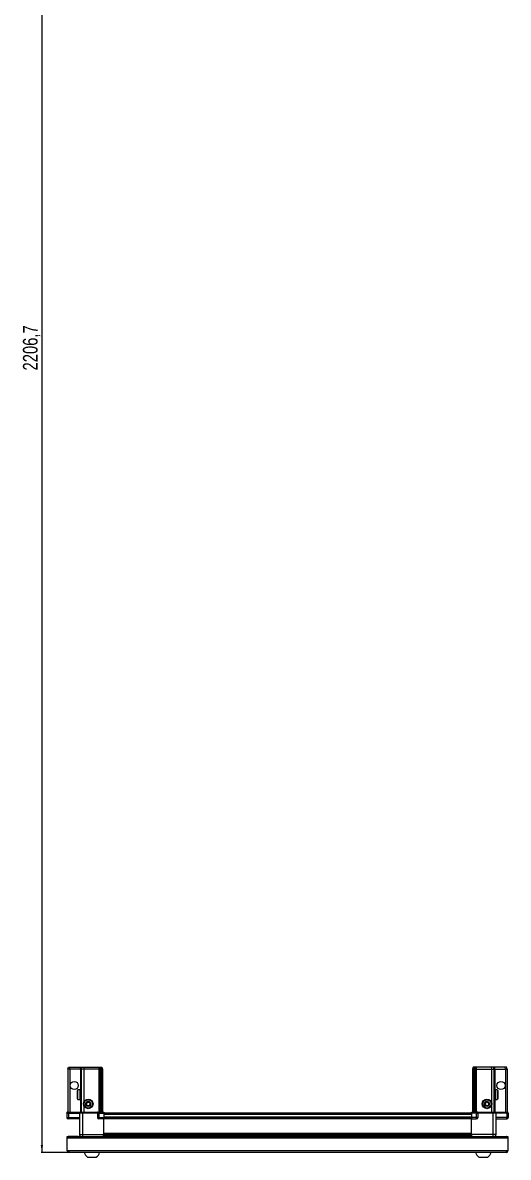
# Model space of a CAD drawing. Header units: millimetres. Extents: x 899 to 4715, y -1176 to 1908.
# Drawn here: x 963 to 1623, y -1176 to 366 of the extents above; entities that cross this region are included whole.
import ezdxf

# ---------------------------------------------------------------- set-up
doc = ezdxf.new("R2010")
doc.units = ezdxf.units.MM
doc.layers.add('FORMAT', color=7, linetype='Continuous')
doc.styles.add('SLDTEXTSTYLE0', font='TXT', dxfattribs={"width": 0.75})
doc.dimstyles.new('SLDDIMSTYLE0', dxfattribs={"dimtxt": 20, "dimasz": 10, "dimexe": 0, "dimexo": 0.0625, "dimgap": 5, "dimtad": 2, "dimdec": 1, "dimrnd": 1e-09, "dimzin": 12, "dimdsep": 46, "dimtxsty": 'SLDTEXTSTYLE0', "dimsah": 1, "dimcen": 0.09, "dimadec": 0, "dimazin": 3, "dimtfac": 1, "dimtofl": 0, "dimtmove": 0, "dimatfit": 3, "dimfxl": 0, "dimfrac": 2, "dimtolj": 1, "dimtzin": 12, "dimarcsym": 0})

# ---------------------------------------------------------------- blocks, each defined once
blk = doc.blocks.new('_D_8')
at = {"layer": 'FORMAT'}
for p, q in [((1108.5, 1037.4), (988.5, 1037.4)), ((989.5, 1037.4), (989.5, -1169.3)), ((1026.1, -1169.3), (988.5, -1169.3))]:
    blk.add_line(p, q, dxfattribs=at)
for points in [[(989.5, 1037.4), (987.9, 1027.4), (991, 1027.4)], [(989.5, -1169.3), (991, -1159.3), (987.9, -1159.3)]]:
    blk.add_solid(points, dxfattribs=at)
at = {"layer": 'FORMAT', "insert": (963.7, -106.6), "char_height": 20, "attachment_point": 1, "rotation": 90, "style": 'SLDTEXTSTYLE0'}
blk.add_mtext('2206,7', dxfattribs=at)

msp = doc.modelspace()

# ---------------------------------------------------------------- linework, layer by layer
at = {"color": 7, "linetype": 'Continuous', "lineweight": 25}
for p, q in [((1024.97, -1056.32), (1025.77, -1053.32)), ((1027.47, -1056.32), (1024.97, -1056.32)), ((1024.97, -1056.32), (1024.97, -1114.62)), ((1025.77, -1053.32), (1027.63, -1053.32)), ((1027.47, -1056.32), (1027.63, -1053.32)), ((1041.97, -1056.32), (1027.47, -1056.32)), ((1027.47, -1056.32), (1027.47, -1114.62)), ((1027.63, -1053.32), (1041.97, -1053.32)), ((1041.97, -1053.32), (1043.77, -1053.32)), ((1042.97, -1056.32), (1041.97, -1056.32)), ((1042.97, -1056.32), (1043.77, -1053.32)), ((1046.47, -1056.32), (1042.97, -1056.32)), ((1042.97, -1056.32), (1042.97, -1114.62)), ((1043.77, -1053.32), (1046.8, -1053.32)), ((1046.8, -1053.32), (1046.47, -1056.32)), ((1066.97, -1056.32), (1046.47, -1056.32)), ((1046.47, -1056.32), (1046.47, -1100.82)), ((1046.8, -1053.32), (1066.97, -1053.32)), ((1066.97, -1053.32), (1068.77, -1053.32)), ((1067.97, -1056.32), (1066.97, -1056.32)), ((1068.77, -1053.32), (1067.97, -1056.32)), ((1068.97, -1056.32), (1067.97, -1056.32)), ((1067.97, -1056.32), (1067.97, -1114.62)), ((1068.77, -1053.32), (1069.51, -1053.32)), ((1069.51, -1053.32), (1068.97, -1056.32)), ((1070.47, -1056.32), (1068.97, -1056.32)), ((1068.97, -1056.32), (1068.97, -1114.62)), ((1069.51, -1053.32), (1070.02, -1053.32)), ((1070.02, -1053.32), (1071.17, -1053.32)), ((1070.02, -1053.32), (1070.47, -1056.32)), ((1071.97, -1056.32), (1070.47, -1056.32)), ((1070.47, -1056.32), (1070.47, -1114.62)), ((1071.17, -1053.32), (1071.97, -1056.32)), ((1071.97, -1056.32), (1071.97, -1114.62)), ((1575.77, -1053.32), (1574.97, -1056.32)), ((1574.97, -1056.32), (1576.47, -1056.32)), ((1574.97, -1056.32), (1574.97, -1114.62)), ((1576.93, -1053.32), (1575.77, -1053.32)), ((1576.93, -1053.32), (1576.47, -1056.32)), ((1576.47, -1056.32), (1577.97, -1056.32)), ((1576.47, -1056.32), (1576.47, -1114.62)), ((1577.43, -1053.32), (1576.93, -1053.32)), ((1577.43, -1053.32), (1577.97, -1056.32)), ((1578.17, -1053.32), (1577.43, -1053.32)), ((1577.97, -1056.32), (1578.97, -1056.32)), ((1577.97, -1056.32), (1577.97, -1114.62)), ((1578.17, -1053.32), (1578.97, -1056.32)), ((1579.97, -1053.32), (1578.17, -1053.32)), ((1578.97, -1056.32), (1578.97, -1114.62)), ((1578.97, -1056.32), (1579.97, -1056.32)), ((1600.14, -1053.32), (1579.97, -1053.32)), ((1579.97, -1056.32), (1600.47, -1056.32)), ((1600.14, -1053.32), (1600.47, -1056.32)), ((1603.17, -1053.32), (1600.14, -1053.32)), ((1600.47, -1056.32), (1600.47, -1100.82)), ((1600.47, -1056.32), (1603.97, -1056.32)), ((1603.97, -1056.32), (1603.17, -1053.32)), ((1604.97, -1053.32), (1603.17, -1053.32)), ((1603.97, -1056.32), (1603.97, -1114.62)), ((1603.97, -1056.32), (1604.97, -1056.32)), ((1619.32, -1053.32), (1604.97, -1053.32)), ((1604.97, -1056.32), (1619.47, -1056.32)), ((1619.47, -1056.32), (1619.32, -1053.32)), ((1621.17, -1053.32), (1619.32, -1053.32)), ((1619.47, -1056.32), (1621.97, -1056.32)), ((1619.47, -1056.32), (1619.47, -1114.62)), ((1621.97, -1056.32), (1621.17, -1053.32)), ((1621.97, -1056.32), (1621.97, -1114.62)), ((1037.77, -1096.52), (1037.77, -1085.12)), ((1040.97, -1084.32), (1038.57, -1084.32)), ((1040.97, -1084.32), (1040.97, -1084.33)), ((1040.97, -1084.33), (1041.47, -1084.33)), ((1040.97, -1084.52), (1041.47, -1084.52)), ((1040.97, -1084.52), (1040.97, -1084.73)), ((1040.97, -1084.73), (1041.47, -1084.73)), ((1040.97, -1085.31), (1041.47, -1085.31)), ((1040.97, -1085.31), (1040.97, -1085.74)), ((1040.97, -1085.74), (1041.47, -1085.74)), ((1040.97, -1086.64), (1041.47, -1086.64)), ((1040.97, -1086.64), (1040.97, -1087.24)), ((1040.97, -1087.24), (1041.47, -1087.24)), ((1040.97, -1088.39), (1041.47, -1088.39)), ((1040.97, -1088.39), (1040.97, -1089.09)), ((1040.97, -1089.09), (1041.47, -1089.09)), ((1040.97, -1090.37), (1041.47, -1090.37)), ((1040.97, -1090.37), (1040.97, -1091.11)), ((1040.97, -1090.52), (1041.47, -1090.52)), ((1040.97, -1091.02), (1041.47, -1091.02)), ((1040.97, -1091.11), (1041.47, -1091.11)), ((1040.97, -1092.4), (1041.47, -1092.4)), ((1040.97, -1092.4), (1040.97, -1093.1)), ((1040.97, -1093.1), (1041.47, -1093.1)), ((1040.97, -1094.27), (1041.47, -1094.27)), ((1040.97, -1094.27), (1040.97, -1094.87)), ((1041.47, -1084.52), (1041.47, -1084.33)), ((1041.47, -1084.73), (1041.47, -1084.52)), ((1041.47, -1085.31), (1041.47, -1084.73)), ((1041.47, -1085.74), (1041.47, -1085.31)), ((1041.47, -1086.64), (1041.47, -1085.74)), ((1041.57, -1086.42), (1041.47, -1086.42)), ((1041.47, -1087.24), (1041.47, -1086.64)), ((1041.47, -1088.39), (1041.47, -1087.24)), ((1041.47, -1089.09), (1041.47, -1088.39)), ((1041.47, -1090.37), (1041.47, -1089.09)), ((1041.47, -1090.52), (1041.47, -1090.37)), ((1041.47, -1091.11), (1041.47, -1091.02)), ((1041.47, -1092.4), (1041.47, -1091.11)), ((1041.47, -1093.1), (1041.47, -1092.4)), ((1041.47, -1094.27), (1041.47, -1093.1)), ((1041.47, -1094.87), (1041.47, -1094.27)), ((1041.57, -1095.22), (1041.57, -1086.42)), ((1042.45, -1087.51), (1041.97, -1086.82)), ((1041.97, -1094.82), (1041.97, -1086.82)), ((1041.97, -1094.82), (1042.45, -1094.13)), ((1042.94, -1086.82), (1042.45, -1087.51)), ((1042.45, -1094.13), (1042.45, -1087.51)), ((1042.45, -1094.13), (1042.94, -1094.82)), ((1042.97, -1086.82), (1042.94, -1086.82)), ((1042.94, -1094.82), (1042.94, -1086.82)), ((1604, -1086.82), (1603.97, -1086.82)), ((1604.49, -1087.51), (1604, -1086.82)), ((1604, -1086.82), (1604, -1094.82)), ((1604, -1094.82), (1604.49, -1094.13)), ((1604.97, -1086.82), (1604.49, -1087.51)), ((1604.49, -1087.51), (1604.49, -1094.13)), ((1604.49, -1094.13), (1604.97, -1094.82)), ((1604.97, -1086.82), (1604.97, -1094.82)), ((1605.47, -1086.42), (1605.37, -1086.42)), ((1605.37, -1086.42), (1605.37, -1095.22)), ((1608.37, -1084.32), (1605.47, -1084.32)), ((1605.97, -1084.32), (1605.47, -1084.32)), ((1605.47, -1084.32), (1605.47, -1084.37)), ((1605.47, -1084.37), (1605.47, -1084.66)), ((1605.97, -1084.37), (1605.47, -1084.37)), ((1605.97, -1084.66), (1605.47, -1084.66)), ((1605.47, -1084.66), (1605.47, -1084.93)), ((1605.97, -1084.93), (1605.47, -1084.93)), ((1605.47, -1084.93), (1605.47, -1085.59)), ((1605.97, -1085.59), (1605.47, -1085.59)), ((1605.47, -1085.59), (1605.47, -1086.07)), ((1605.47, -1086.07), (1605.47, -1087.04)), ((1605.97, -1086.07), (1605.47, -1086.07)), ((1605.97, -1087.04), (1605.47, -1087.04)), ((1605.47, -1087.04), (1605.47, -1087.67)), ((1605.47, -1087.67), (1605.47, -1088.86)), ((1605.97, -1087.67), (1605.47, -1087.67)), ((1605.97, -1088.86), (1605.47, -1088.86)), ((1605.47, -1088.86), (1605.47, -1089.49)), ((1605.97, -1089.49), (1605.47, -1089.49)), ((1605.47, -1089.58), (1605.47, -1090.87)), ((1605.97, -1089.58), (1605.47, -1089.58)), ((1605.97, -1090.87), (1605.47, -1090.87)), ((1605.97, -1091.36), (1605.47, -1091.36)), ((1605.47, -1091.36), (1605.47, -1091.61)), ((1605.47, -1091.61), (1605.47, -1092.88)), ((1605.97, -1091.61), (1605.47, -1091.61)), ((1605.97, -1092.88), (1605.47, -1092.88)), ((1605.47, -1092.88), (1605.47, -1093.56)), ((1605.47, -1093.56), (1605.47, -1094.68)), ((1605.97, -1093.56), (1605.47, -1093.56)), ((1605.97, -1094.68), (1605.47, -1094.68)), ((1605.47, -1094.68), (1605.47, -1095.25)), ((1605.97, -1084.37), (1605.97, -1084.32)), ((1605.97, -1084.93), (1605.97, -1084.66)), ((1605.97, -1086.07), (1605.97, -1085.59)), ((1605.97, -1087.67), (1605.97, -1087.04)), ((1605.97, -1089.58), (1605.97, -1088.86)), ((1605.97, -1091.61), (1605.97, -1090.87)), ((1605.97, -1093.56), (1605.97, -1092.88)), ((1605.97, -1095.25), (1605.97, -1094.68)), ((1609.17, -1085.12), (1609.17, -1096.52)), ((1038.57, -1097.32), (1040.97, -1097.32)), ((1040.97, -1094.87), (1041.47, -1094.87)), ((1040.97, -1095.8), (1041.47, -1095.8)), ((1040.97, -1095.8), (1040.97, -1096.24)), ((1040.97, -1096.24), (1041.47, -1096.24)), ((1040.97, -1096.85), (1041.47, -1096.85)), ((1040.97, -1096.85), (1040.97, -1097.09)), ((1040.97, -1097.09), (1041.47, -1097.09)), ((1040.97, -1097.31), (1041.47, -1097.31)), ((1040.97, -1097.31), (1040.97, -1097.32)), ((1040.97, -1097.32), (1041.47, -1097.32)), ((1041.47, -1095.8), (1041.47, -1094.87)), ((1041.47, -1095.22), (1041.57, -1095.22)), ((1041.47, -1096.24), (1041.47, -1095.8)), ((1041.47, -1096.85), (1041.47, -1096.24)), ((1041.47, -1097.09), (1041.47, -1096.85)), ((1041.47, -1097.31), (1041.47, -1097.09)), ((1041.47, -1097.32), (1041.47, -1097.31)), ((1042.94, -1094.82), (1042.97, -1094.82)), ((1046.47, -1105.82), (1046.47, -1114.62)), ((1600.47, -1105.82), (1600.47, -1114.62)), ((1603.97, -1094.82), (1604, -1094.82)), ((1605.37, -1095.22), (1605.47, -1095.22)), ((1605.47, -1095.25), (1605.47, -1096.11)), ((1605.97, -1095.25), (1605.47, -1095.25)), ((1605.97, -1096.11), (1605.47, -1096.11)), ((1605.47, -1096.11), (1605.47, -1096.51)), ((1605.47, -1096.51), (1605.47, -1097.02)), ((1605.97, -1096.51), (1605.47, -1096.51)), ((1605.97, -1097.02), (1605.47, -1097.02)), ((1605.47, -1097.02), (1605.47, -1097.2)), ((1605.47, -1097.2), (1605.47, -1097.32)), ((1605.97, -1097.2), (1605.47, -1097.2)), ((1605.47, -1097.32), (1608.37, -1097.32)), ((1605.97, -1096.51), (1605.97, -1096.11)), ((1605.97, -1097.2), (1605.97, -1097.02)), ((1023.97, -1114.62), (1023.47, -1115.49)), ((1023.47, -1115.82), (1023.47, -1115.49)), ((1023.47, -1115.82), (1025.47, -1115.82)), ((1023.47, -1115.82), (1023.47, -1121.82)), ((1025.47, -1114.62), (1023.97, -1114.62)), ((1025.47, -1114.62), (1040.27, -1114.62)), ((1040.27, -1115.82), (1025.47, -1115.82)), ((1025.47, -1115.82), (1040.27, -1115.82)), ((1040.47, -1123.82), (1025.47, -1123.82)), ((1040.27, -1114.62), (1040.47, -1114.62)), ((1040.47, -1115.82), (1040.27, -1115.82)), ((1040.47, -1115.82), (1040.47, -1114.62)), ((1040.47, -1114.62), (1044.47, -1114.62)), ((1044.47, -1115.82), (1040.47, -1115.82)), ((1040.47, -1115.82), (1040.47, -1144.82)), ((1044.47, -1114.62), (1064.77, -1114.62)), ((1064.77, -1115.82), (1044.47, -1115.82)), ((1064.77, -1114.62), (1064.97, -1114.62)), ((1064.97, -1115.82), (1064.77, -1115.82)), ((1064.97, -1115.82), (1064.97, -1114.62)), ((1065.65, -1114.62), (1064.97, -1114.62)), ((1064.97, -1115.82), (1066.97, -1115.82)), ((1064.97, -1115.82), (1064.97, -1121.82)), ((1065.65, -1114.62), (1073.47, -1114.62)), ((1073.47, -1115.49), (1066.97, -1115.49)), ((1073.47, -1115.82), (1066.97, -1115.82)), ((1066.97, -1115.82), (1073.47, -1115.82)), ((1073.47, -1123.82), (1066.97, -1123.82)), ((1073.47, -1114.62), (1073.47, -1115.49)), ((1073.47, -1115.49), (1073.47, -1115.49)), ((1073.47, -1115.82), (1073.47, -1115.49)), ((1073.47, -1115.82), (1073.47, -1115.82)), ((1073.47, -1115.82), (1073.47, -1121.82)), ((1573.47, -1115.97), (1073.47, -1115.97)), ((1073.47, -1121.82), (1073.47, -1123.82)), ((1573.47, -1123.17), (1073.47, -1123.17)), ((1073.47, -1144.82), (1073.47, -1123.82)), ((1573.47, -1114.62), (1581.29, -1114.62)), ((1573.47, -1115.49), (1573.47, -1114.62)), ((1573.47, -1115.82), (1573.47, -1115.49)), ((1579.97, -1115.49), (1573.47, -1115.49)), ((1579.97, -1115.82), (1573.47, -1115.82)), ((1573.47, -1115.82), (1573.47, -1121.82)), ((1573.47, -1121.82), (1573.47, -1123.82)), ((1573.47, -1123.82), (1579.97, -1123.82)), ((1573.47, -1144.82), (1573.47, -1123.82)), ((1579.97, -1115.82), (1581.97, -1115.82)), ((1581.97, -1115.82), (1579.97, -1115.82)), ((1581.97, -1114.62), (1581.29, -1114.62)), ((1581.97, -1115.82), (1581.97, -1114.62)), ((1581.97, -1114.62), (1582.17, -1114.62)), ((1582.17, -1115.82), (1581.97, -1115.82)), ((1581.97, -1115.82), (1581.97, -1121.82)), ((1582.17, -1114.62), (1602.47, -1114.62)), ((1602.47, -1115.82), (1582.17, -1115.82)), ((1602.47, -1114.62), (1606.47, -1114.62)), ((1606.47, -1115.82), (1602.47, -1115.82)), ((1606.47, -1115.82), (1606.47, -1114.62)), ((1606.47, -1114.62), (1606.67, -1114.62)), ((1606.67, -1115.82), (1606.47, -1115.82)), ((1606.47, -1115.82), (1606.47, -1144.82)), ((1606.47, -1123.82), (1621.47, -1123.82)), ((1606.67, -1114.62), (1621.47, -1114.62)), ((1621.47, -1115.82), (1606.67, -1115.82)), ((1622.97, -1114.62), (1621.47, -1114.62)), ((1621.47, -1115.82), (1623.47, -1115.82)), ((1623.47, -1115.49), (1622.97, -1114.62)), ((1623.47, -1115.49), (1622.97, -1114.62)), ((1623.47, -1115.82), (1623.47, -1115.49)), ((1623.47, -1115.82), (1623.47, -1115.49)), ((1623.47, -1115.82), (1623.47, -1115.82)), ((1623.47, -1115.82), (1623.47, -1121.82)), ((1023.97, -1147.82), (1622.97, -1147.82)), ((1023.97, -1149.92), (1023.97, -1147.82)), ((1023.97, -1167.22), (1023.97, -1149.92)), ((1038.97, -1147.72), (1026.07, -1147.72)), ((1038.97, -1147.72), (1038.97, -1147.82)), ((1073.32, -1147.82), (1073.32, -1144.82)), ((1073.47, -1145.85), (1573.47, -1145.85)), ((1073.47, -1145.88), (1573.47, -1145.88)), ((1097.35, -1147.67), (1073.47, -1147.67)), ((1091.97, -1147.82), (1091.97, -1147.67)), ((1092.01, -1147.82), (1092.01, -1147.67)), ((1092.28, -1147.82), (1092.28, -1147.67)), ((1092.54, -1147.82), (1092.54, -1147.67)), ((1093.19, -1147.82), (1093.19, -1147.67)), ((1093.66, -1147.82), (1093.66, -1147.67)), ((1094.62, -1147.82), (1094.62, -1147.67)), ((1095.24, -1147.82), (1095.24, -1147.67)), ((1096.43, -1147.82), (1096.43, -1147.67)), ((1097.09, -1147.82), (1097.09, -1147.67)), ((1097.14, -1147.82), (1097.14, -1147.67)), ((1098.44, -1147.67), (1097.35, -1147.67)), ((1099.17, -1147.67), (1098.44, -1147.67)), ((1098.44, -1147.82), (1098.44, -1147.67)), ((1098.44, -1147.67), (1098.44, -1147.67)), ((1098.45, -1147.82), (1098.45, -1147.67)), ((1098.95, -1147.82), (1098.95, -1147.67)), ((1099.17, -1147.82), (1099.17, -1147.67)), ((1099.59, -1147.67), (1099.17, -1147.67)), ((1099.17, -1147.67), (1099.17, -1147.67)), ((1547.35, -1147.67), (1099.59, -1147.67)), ((1100.45, -1147.82), (1100.45, -1147.67)), ((1101.14, -1147.82), (1101.14, -1147.67)), ((1102.26, -1147.82), (1102.26, -1147.67)), ((1102.84, -1147.82), (1102.84, -1147.67)), ((1103.71, -1147.82), (1103.71, -1147.67)), ((1104.11, -1147.82), (1104.11, -1147.67)), ((1104.64, -1147.82), (1104.64, -1147.67)), ((1104.83, -1147.82), (1104.83, -1147.67)), ((1104.97, -1147.82), (1104.97, -1147.67)), ((1541.97, -1147.82), (1541.97, -1147.67)), ((1542.14, -1147.82), (1542.14, -1147.67)), ((1542.35, -1147.82), (1542.35, -1147.67)), ((1542.91, -1147.82), (1542.91, -1147.67)), ((1543.33, -1147.82), (1543.33, -1147.67)), ((1544.23, -1147.82), (1544.23, -1147.67)), ((1544.82, -1147.82), (1544.82, -1147.67)), ((1545.96, -1147.82), (1545.96, -1147.67)), ((1546.66, -1147.82), (1546.66, -1147.67)), ((1547.93, -1147.67), (1547.35, -1147.67)), ((1547.93, -1147.82), (1547.93, -1147.67)), ((1547.94, -1147.67), (1547.93, -1147.67)), ((1548.67, -1147.67), (1547.94, -1147.67)), ((1548.11, -1147.82), (1548.11, -1147.67)), ((1548.61, -1147.82), (1548.61, -1147.67)), ((1548.67, -1147.82), (1548.67, -1147.67)), ((1549.59, -1147.67), (1548.67, -1147.67)), ((1548.67, -1147.67), (1548.67, -1147.67)), ((1573.47, -1147.67), (1549.59, -1147.67)), ((1549.96, -1147.82), (1549.96, -1147.67)), ((1550.67, -1147.82), (1550.67, -1147.67)), ((1551.84, -1147.82), (1551.84, -1147.67)), ((1552.45, -1147.82), (1552.45, -1147.67)), ((1553.4, -1147.82), (1553.4, -1147.67)), ((1553.85, -1147.82), (1553.85, -1147.67)), ((1554.47, -1147.82), (1554.47, -1147.67)), ((1554.71, -1147.82), (1554.71, -1147.67)), ((1554.95, -1147.82), (1554.95, -1147.67)), ((1554.97, -1147.82), (1554.97, -1147.67)), ((1607.97, -1147.72), (1607.97, -1147.82)), ((1607.97, -1147.72), (1620.87, -1147.72)), ((1622.97, -1147.82), (1622.97, -1149.92)), ((1622.97, -1149.92), (1622.97, -1167.22)), ((1026.07, -1167.22), (1023.97, -1167.22)), ((1026.07, -1167.22), (1026.07, -1169.32)), ((1620.87, -1169.32), (1026.07, -1169.32)), ((1622.97, -1167.22), (1620.87, -1167.22)), ((1620.87, -1169.32), (1620.87, -1167.22)), ((1051.47, -1175.92), (1063.47, -1175.92)), ((1583.47, -1175.92), (1595.47, -1175.92))]:
    msp.add_line(p, q, dxfattribs=at)
at = {"color": 8, "linetype": 'Continuous', "lineweight": 18}
for p, q in [((1041.97, -1056.32), (1041.97, -1053.32)), ((1041.97, -1056.32), (1041.97, -1086.82)), ((1066.97, -1053.32), (1066.97, -1056.32)), ((1066.97, -1056.32), (1066.97, -1114.62)), ((1579.97, -1053.32), (1579.97, -1056.32)), ((1579.97, -1056.32), (1579.97, -1114.62)), ((1604.97, -1056.32), (1604.97, -1053.32)), ((1604.97, -1056.32), (1604.97, -1086.82)), ((1038.57, -1097.32), (1038.57, -1084.32)), ((1608.37, -1084.32), (1608.37, -1097.32)), ((1041.97, -1094.82), (1041.97, -1114.62)), ((1604.97, -1094.82), (1604.97, -1114.62)), ((1023.47, -1121.82), (1025.47, -1121.82)), ((1025.47, -1115.82), (1025.47, -1114.62)), ((1025.47, -1115.82), (1025.47, -1121.82)), ((1025.47, -1121.82), (1040.47, -1121.82)), ((1025.47, -1123.82), (1025.47, -1121.82)), ((1040.27, -1115.82), (1040.27, -1114.62)), ((1044.47, -1115.82), (1044.47, -1114.62)), ((1044.47, -1115.82), (1044.47, -1144.82)), ((1064.77, -1115.82), (1064.77, -1114.62)), ((1064.97, -1121.82), (1066.97, -1121.82)), ((1066.97, -1115.82), (1066.97, -1115.49)), ((1066.97, -1115.82), (1066.97, -1121.82)), ((1066.97, -1121.82), (1073.47, -1121.82)), ((1066.97, -1121.82), (1066.97, -1123.82)), ((1073.47, -1115.82), (1073.47, -1115.49)), ((1573.47, -1117.97), (1073.47, -1117.97)), ((1573.47, -1121.17), (1073.47, -1121.17)), ((1573.47, -1123.82), (1073.47, -1123.82)), ((1579.97, -1121.82), (1573.47, -1121.82)), ((1579.97, -1115.82), (1579.97, -1115.49)), ((1579.97, -1115.82), (1579.97, -1121.82)), ((1581.97, -1121.82), (1579.97, -1121.82)), ((1579.97, -1121.82), (1579.97, -1123.82)), ((1582.17, -1114.62), (1582.17, -1115.82)), ((1602.47, -1115.82), (1602.47, -1114.62)), ((1602.47, -1115.82), (1602.47, -1144.82)), ((1621.47, -1121.82), (1606.47, -1121.82)), ((1606.67, -1114.62), (1606.67, -1115.82)), ((1621.47, -1115.82), (1621.47, -1114.62)), ((1621.47, -1115.82), (1621.47, -1121.82)), ((1623.47, -1121.82), (1621.47, -1121.82)), ((1621.47, -1123.82), (1621.47, -1121.82)), ((1622.97, -1149.92), (1023.97, -1149.92)), ((1026.07, -1147.82), (1026.07, -1147.72)), ((1044.47, -1144.82), (1073.47, -1144.82)), ((1073.47, -1143.23), (1573.47, -1143.23)), ((1573.47, -1144.64), (1073.47, -1144.64)), ((1073.47, -1147.09), (1573.47, -1147.09)), ((1602.47, -1144.82), (1573.47, -1144.82)), ((1620.87, -1147.82), (1620.87, -1147.72)), ((1620.87, -1167.22), (1026.07, -1167.22))]:
    msp.add_line(p, q, dxfattribs=at)
at = {"color": 7, "linetype": 'Continuous', "lineweight": 25, "flags": 128}
for points in [[(1026.07, -1147.72), (1025.66, -1147.76), (1025.43, -1147.82)], [(1621.51, -1147.82), (1621.28, -1147.76), (1620.87, -1147.72)]]:
    msp.add_lwpolyline(points, dxfattribs=at)
at = {"color": 7, "linetype": 'Continuous', "lineweight": 25}
for centre, radius in [((1033.47, -1078.32), 5.5), ((1613.47, -1078.32), 5.5), ((1052.47, -1103.32), 6.5), ((1052.47, -1103.32), 3.46), ((1594.47, -1103.32), 6.5), ((1594.47, -1103.32), 3.46)]:
    msp.add_circle(centre, radius, dxfattribs=at)
at = {"color": 8, "linetype": 'Continuous', "lineweight": 18}
for centre in [(1052.47, -1103.32), (1594.47, -1103.32)]:
    msp.add_circle(centre, 5.7, dxfattribs=at)
at = {"color": 7, "linetype": 'Continuous', "lineweight": 25}
for centre, radius, start, end in [((1038.57, -1085.12), 0.8, 90, 180), ((1041.97, -1086.42), 0.4, 180, 270), ((1604.97, -1086.42), 0.4, 270, 0), ((1608.37, -1085.12), 0.8, 360, 90), ((1038.57, -1096.52), 0.8, 180, 270), ((1041.97, -1095.22), 0.4, 90, 180), ((1052.47, -1103.32), 2.5, 147.37605, 207.37605), ((1052.47, -1103.32), 2.5, 207.37605, 267.37605), ((1052.47, -1103.32), 2.5, 87.37605, 147.37605), ((1052.47, -1103.32), 2.5, 267.37605, 327.37605), ((1052.47, -1103.32), 2.5, 27.37605, 87.37605), ((1052.47, -1103.32), 2.5, 327.37605, 27.37605), ((1594.47, -1103.32), 2.5, 134.67671, 194.67671), ((1594.47, -1103.32), 2.5, 194.67671, 254.67671), ((1594.47, -1103.32), 2.5, 74.67671, 134.67671), ((1594.47, -1103.32), 2.5, 254.67671, 314.67671), ((1594.47, -1103.32), 2.5, 14.67671, 74.67671), ((1594.47, -1103.32), 2.5, 314.67671, 14.67671), ((1604.97, -1095.22), 0.4, 360, 90), ((1608.37, -1096.52), 0.8, 270, 0), ((1025.47, -1121.82), 2, 180, 270), ((1066.97, -1121.82), 2, 180, 270), ((1579.97, -1121.82), 2, 270, 0), ((1621.47, -1121.82), 2, 270, 0), ((1026.07, -1167.22), 2.1, 180, 270), ((1026.07, -1167.22), 0.6, 180, 270), ((1058.5, -1166.3), 11.91, 194.70035, 233.8734), ((1056.45, -1166.3), 11.91, 306.1266, 345.29965), ((1590.5, -1166.3), 11.91, 194.70035, 233.8734), ((1588.45, -1166.3), 11.91, 306.1266, 345.29965), ((1620.87, -1167.22), 2.1, 270, 0), ((1620.87, -1167.22), 0.6, 270, 0)]:
    msp.add_arc(centre, radius, start, end, dxfattribs=at)
for centre, start_param, end_param in [((1066.97, -1112.02), 2.4188584, 3.1415927), ((1579.97, -1112.02), 3.1415927, 3.8643269)]:
    msp.add_ellipse(centre, major_axis=(0, 3.46), ratio=0.5773503, start_param=start_param, end_param=end_param, dxfattribs=at)
for points, knots in [([(1049.59, -1103.19), (1049.86, -1102.76), (1050.39, -1101.94), (1050.9, -1101.14), (1051.14, -1100.76)], [0, 0, 0, 0, 0.5346859, 1, 1, 1, 1]), ([(1050.91, -1105.75), (1050.86, -1105.64), (1050.58, -1105.11), (1050.12, -1104.23), (1049.75, -1103.5), (1049.59, -1103.19)], [0, 0, 0, 0, 0.1331247, 0.6370994, 1, 1, 1, 1]), ([(1053.8, -1105.89), (1053.28, -1105.86), (1052.32, -1105.82), (1051.36, -1105.77), (1050.91, -1105.75)], [0, 0, 0, 0, 0.53468586, 1, 1, 1, 1]), ([(1051.14, -1100.76), (1051.66, -1100.78), (1052.62, -1100.83), (1053.58, -1100.87), (1054.03, -1100.89)], [0, 0, 0, 0, 0.53468586, 1, 1, 1, 1]), ([(1055.35, -1103.45), (1055.08, -1103.89), (1054.56, -1104.7), (1054.04, -1105.51), (1053.8, -1105.89)], [0, 0, 0, 0, 0.5346859, 1, 1, 1, 1]), ([(1054.03, -1100.89), (1054.19, -1101.2), (1054.56, -1101.93), (1055.02, -1102.81), (1055.3, -1103.34), (1055.35, -1103.45)], [0, 0, 0, 0, 0.3629006, 0.8668753, 1, 1, 1, 1]), ([(1591.69, -1102.56), (1592.05, -1102.2), (1592.74, -1101.52), (1593.42, -1100.84), (1593.74, -1100.53)], [0, 0, 0, 0, 0.5346859, 1, 1, 1, 1]), ([(1592.42, -1105.35), (1592.33, -1105.02), (1592.12, -1104.22), (1591.87, -1103.26), (1591.72, -1102.68), (1591.69, -1102.56)], [0, 0, 0, 0, 0.3629006, 0.8668753, 1, 1, 1, 1]), ([(1595.2, -1106.12), (1594.7, -1105.98), (1593.77, -1105.72), (1592.85, -1105.47), (1592.42, -1105.35)], [0, 0, 0, 0, 0.5346859, 1, 1, 1, 1]), ([(1593.74, -1100.53), (1594.24, -1100.67), (1595.17, -1100.92), (1596.09, -1101.17), (1596.52, -1101.29)], [0, 0, 0, 0, 0.5346859, 1, 1, 1, 1]), ([(1597.25, -1104.09), (1596.89, -1104.45), (1596.2, -1105.13), (1595.52, -1105.8), (1595.2, -1106.12)], [0, 0, 0, 0, 0.5346859, 1, 1, 1, 1]), ([(1596.52, -1101.29), (1596.56, -1101.41), (1596.71, -1101.99), (1596.96, -1102.96), (1597.17, -1103.75), (1597.25, -1104.09)], [0, 0, 0, 0, 0.1331247, 0.6370994, 1, 1, 1, 1]), ([(1040.47, -1144.82), (1040.52, -1145.26), (1040.59, -1145.94), (1041.02, -1146.76), (1041.48, -1147.31), (1041.88, -1147.67), (1042.15, -1147.8), (1042.19, -1147.82)], [0, 0, 0, 0, 0.3630185, 0.5584377, 0.7580039, 0.9575702, 1, 1, 1, 1]), ([(1073.47, -1144.82), (1073.47, -1145.22), (1073.47, -1146.01), (1073.47, -1147.03), (1073.47, -1147.66), (1073.47, -1147.81), (1073.47, -1147.82)], [0, 0, 0, 0, 0.3255201, 0.6510403, 0.9765604, 1, 1, 1, 1]), ([(1573.47, -1144.82), (1573.47, -1145.22), (1573.47, -1146.01), (1573.47, -1147.03), (1573.47, -1147.66), (1573.47, -1147.81), (1573.47, -1147.82)], [0, 0, 0, 0, 0.3255201, 0.6510403, 0.9765604, 1, 1, 1, 1]), ([(1606.47, -1144.82), (1606.42, -1145.26), (1606.35, -1145.94), (1605.92, -1146.76), (1605.46, -1147.31), (1605.06, -1147.67), (1604.8, -1147.8), (1604.75, -1147.82)], [0, 0, 0, 0, 0.3630185, 0.5584377, 0.7580039, 0.9575702, 1, 1, 1, 1])]:
    msp.add_open_spline(points, degree=3, knots=knots, dxfattribs=at)
at = {"color": 8, "linetype": 'Continuous', "lineweight": 18}
for points in [[(1040.47, -1144.82), (1040.53, -1144.82), (1040.65, -1144.82), (1041.58, -1144.82), (1042.9, -1144.82), (1043.95, -1144.82), (1044.47, -1144.82)], [(1606.47, -1144.82), (1606.41, -1144.82), (1606.29, -1144.82), (1605.37, -1144.82), (1604.04, -1144.82), (1602.99, -1144.82), (1602.47, -1144.82)]]:
    msp.add_open_spline(points, degree=3, dxfattribs=at)
for points, knots in [([(1044.47, -1144.82), (1044.47, -1145.26), (1044.47, -1145.94), (1044.47, -1146.76), (1044.47, -1147.31), (1044.47, -1147.67), (1044.47, -1147.8), (1044.47, -1147.82)], [0, 0, 0, 0, 0.3630185, 0.5584377, 0.7580039, 0.9575702, 1, 1, 1, 1]), ([(1602.47, -1144.82), (1602.47, -1145.26), (1602.47, -1145.94), (1602.47, -1146.76), (1602.47, -1147.31), (1602.47, -1147.67), (1602.47, -1147.8), (1602.47, -1147.82)], [0, 0, 0, 0, 0.36301846, 0.55843766, 0.75800394, 0.95757021, 1, 1, 1, 1])]:
    msp.add_open_spline(points, degree=3, knots=knots, dxfattribs=at)

# ---------------------------------------------------------------- dimensions: what is measured, and where the dimension line sits
at = {"layer": 'FORMAT'}
dim = msp.add_linear_dim(base=(989.47, -1169.32), p1=(1108.47, 1037.38), p2=(1026.07, -1169.32), angle=90, dimstyle='SLDDIMSTYLE0', dxfattribs=at)
dim.commit()
dim.dimension.update_dxf_attribs({"geometry": '_D_8', "text_midpoint": (989.47, -65.97), "dimtype": 160})

doc.saveas('drawing.dxf')
